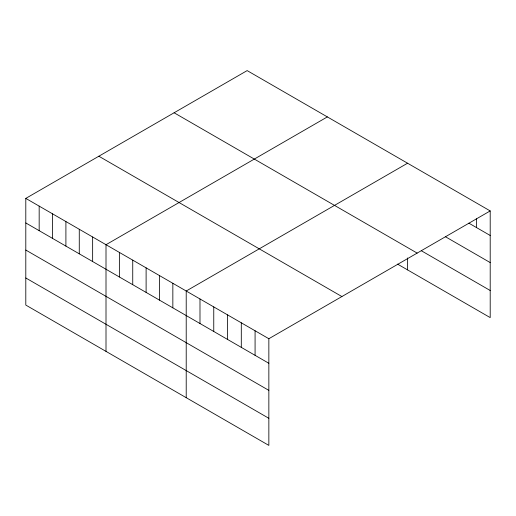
<?xml version="1.0" encoding="UTF-8"?>
<svg xmlns="http://www.w3.org/2000/svg" width="516" height="516" viewBox="0 0 516 516"><rect width="100%" height="100%" fill="white"/><g stroke="black" fill="none" stroke-linecap="round" stroke-linejoin="round"><path stroke-width="0.77" d="M25.8 198.396L268.849 338.722L268.849 445.398L25.8 305.072L25.8 198.396L247.151 70.602L490.2 210.928L490.2 317.604L397.539 264.102M327.357 116.906L106.006 244.707L106.006 351.383M407.563 163.217L186.212 291.011L186.212 397.688M268.849 338.722L490.2 210.928M468.851 223.157L490.2 235.477M445.437 236.734L490.2 262.579M421.333 250.744L490.2 290.502M174.105 112.772L417.154 253.098M98.846 156.225L341.895 296.552M25.8 222.951L268.849 363.277M25.8 250.054L268.849 390.373M25.8 277.976L268.849 418.295M476.429 218.816L476.429 227.53M407.563 257.935L407.563 269.894M255.078 330.769L255.078 355.324M241.301 322.816L241.301 347.371M227.53 314.863L227.53 339.418M213.759 306.917L213.759 331.466M199.989 298.964L199.989 323.519M172.847 283.29L172.847 307.846M159.476 275.576L159.476 300.131M146.112 267.856L146.112 292.411M132.741 260.141L132.741 284.697M119.377 252.421L119.377 276.976M92.641 236.986L92.641 261.541M79.271 229.272L79.271 253.82M65.906 221.551L65.906 246.106M52.535 213.83L52.535 238.386M39.171 206.116L39.171 230.671"/></g></svg>
